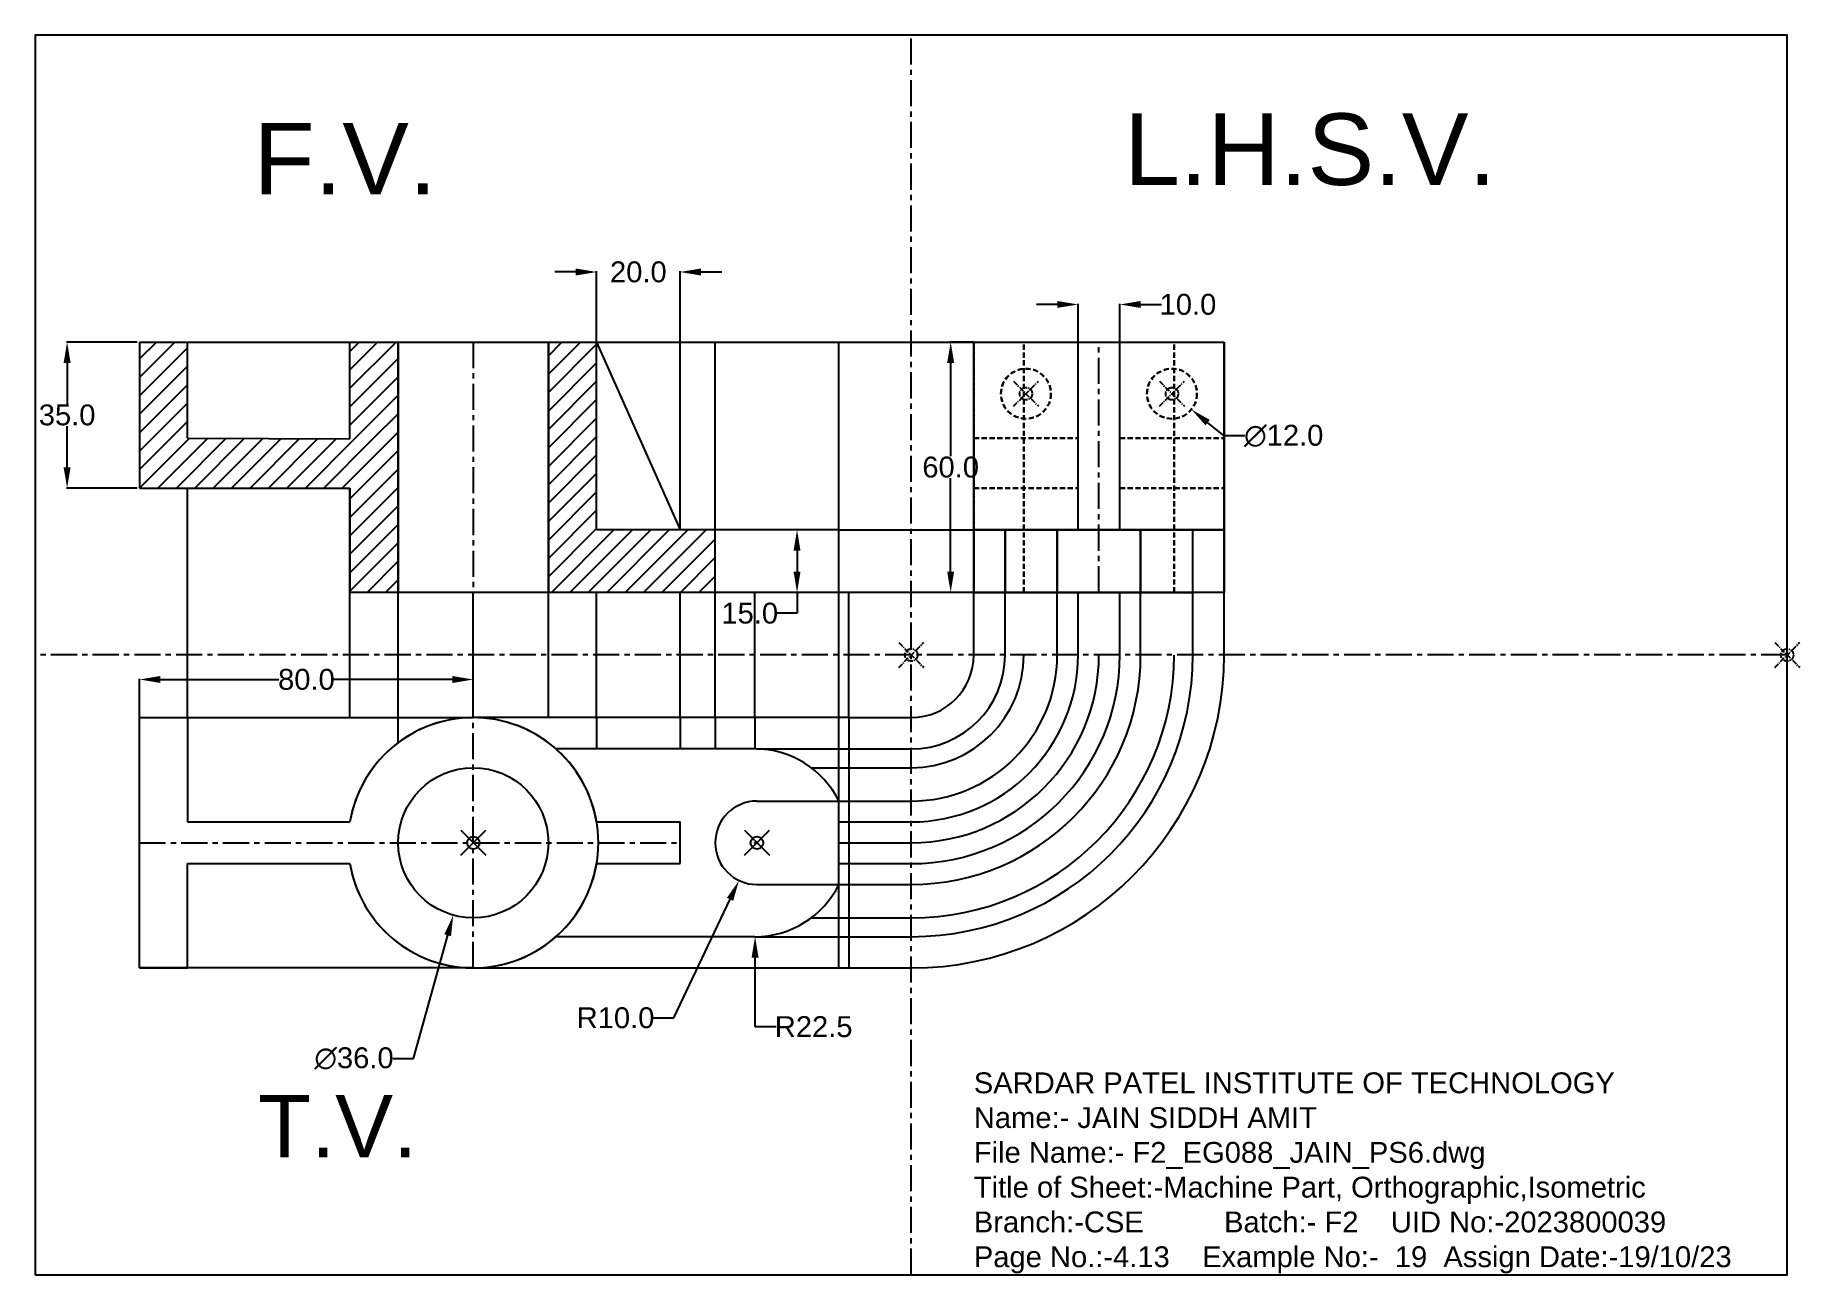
# Model space of a CAD drawing. Header units: millimetres. Extents: x 0 to 423, y 0 to 297.
import ezdxf

# ---------------------------------------------------------------- set-up
doc = ezdxf.new("R2010")
doc.units = ezdxf.units.MM
doc.header["$MEASUREMENT"] = 0
doc.header["$PDMODE"] = 35
doc.header["$PDSIZE"] = 3
doc.linetypes.add('CENTER', pattern=[2, 1.25, -0.25, 0.25, -0.25])
doc.linetypes.add('HIDDEN', pattern=[0.375, 0.25, -0.125])
for name, color, linetype in [('CENTER', 2, 'CENTER'), ('DIMENSION', 4, 'Continuous'), ('PROJECTION', 3, 'Continuous'), ('TEXT', 7, 'Continuous')]:
    doc.layers.add(name, color=color, linetype=linetype)
doc.layers.add('HIDDEN', color=7, linetype='HIDDEN', lineweight=30)
doc.styles.get("Standard").update_dxf_attribs({"font": 'arial.ttf'})
doc.dimstyles.get("Standard").update_dxf_attribs({"dimtxt": 5, "dimasz": 5, "dimexe": 0.18, "dimexo": 0.0625, "dimgap": 0.09, "dimtad": 0, "dimtih": 1, "dimtoh": 1, "dimdec": 1, "dimzin": 0, "dimdsep": 46, "dimtxsty": 'Standard', "dimcen": 0.09, "dimclrd": 256, "dimclre": 256, "dimadec": 0, "dimazin": 0, "dimtfac": 1, "dimtdec": 1, "dimtofl": 0, "dimtmove": 0, "dimatfit": 3, "dimfxl": 1, "dimtolj": 1, "dimtzin": 0, "dimlwd": -1, "dimarcsym": 0})

# ---------------------------------------------------------------- blocks, each defined once
blk = doc.blocks.new('*D4')
at = {"layer": 'Defpoints', "color": 0, "transparency": 16777216}
for p in [(105, 142.63), (25, 133.5), (105, 133.5)]:
    blk.add_point(p, dxfattribs=at)
at = {"layer": 'DIMENSION', "lineweight": -2, "transparency": 16777216}
for p, q in [((25, 133.56), (25, 142.81)), ((105, 133.56), (105, 142.81))]:
    blk.add_line(p, q, dxfattribs=at)
at = {"layer": 'DIMENSION', "transparency": 16777216}
for p, q in [((30, 142.63), (58.42, 142.63)), ((100, 142.63), (71.58, 142.63))]:
    blk.add_line(p, q, dxfattribs=at)
for points in [[(30, 143.47), (30, 141.8), (25, 142.63)], [(100, 143.47), (100, 141.8), (105, 142.63)]]:
    blk.add_solid(points, dxfattribs=at)
at = {"layer": 'DIMENSION', "color": 0, "transparency": 16777216, "insert": (65, 142.63), "char_height": 5, "attachment_point": 5}
blk.add_mtext('\\A1;80.0', dxfattribs=at)
blk = doc.blocks.new('*D5')
at = {"layer": 'Defpoints', "color": 0, "transparency": 16777216}
for p in [(7.63, 223.5), (24.5, 223.5), (24.5, 188.5)]:
    blk.add_point(p, dxfattribs=at)
at = {"layer": 'DIMENSION', "lineweight": -2, "transparency": 16777216}
for p, q in [((24.44, 223.5), (7.45, 223.5)), ((24.44, 188.5), (7.45, 188.5))]:
    blk.add_line(p, q, dxfattribs=at)
at = {"layer": 'DIMENSION', "transparency": 16777216}
for p, q in [((7.63, 218.5), (7.63, 208.64)), ((7.63, 193.5), (7.63, 203.36))]:
    blk.add_line(p, q, dxfattribs=at)
for points in [[(6.79, 218.5), (8.46, 218.5), (7.63, 223.5)], [(6.79, 193.5), (8.46, 193.5), (7.63, 188.5)]]:
    blk.add_solid(points, dxfattribs=at)
at = {"layer": 'DIMENSION', "color": 0, "transparency": 16777216, "insert": (7.63, 206), "char_height": 5, "attachment_point": 5}
blk.add_mtext('\\A1;35.0', dxfattribs=at)
blk = doc.blocks.new('*D6')
at = {"layer": 'Defpoints', "color": 0, "transparency": 16777216}
for p in [(109.8, 120.85), (100.2, 86.15)]:
    blk.add_point(p, dxfattribs=at)
at = {"layer": 'DIMENSION', "lineweight": -2, "transparency": 16777216}
for p, q in [((104.91, 103.5), (105.09, 103.5)), ((105, 103.41), (105, 103.59))]:
    blk.add_line(p, q, dxfattribs=at)
at = {"layer": 'DIMENSION', "transparency": 16777216}
for p, q in [((90.7, 51.82), (98.87, 81.33)), ((85.7, 51.82), (90.7, 51.82))]:
    blk.add_line(p, q, dxfattribs=at)
blk.add_solid([(98.06, 81.55), (99.67, 81.11), (100.2, 86.15)], dxfattribs=at)
at = {"layer": 'DIMENSION', "color": 0, "transparency": 16777216, "insert": (76.41, 51.82), "char_height": 5, "attachment_point": 5}
blk.add_mtext('\\A1;∅36.0', dxfattribs=at)
blk = doc.blocks.new('*D7')
at = {"layer": 'Defpoints', "color": 0, "transparency": 16777216}
for p in [(267.83, 214.88), (277.17, 207.34)]:
    blk.add_point(p, dxfattribs=at)
at = {"layer": 'DIMENSION', "lineweight": -2, "transparency": 16777216}
for p, q in [((272.41, 211.11), (272.59, 211.11)), ((272.5, 211.02), (272.5, 211.2))]:
    blk.add_line(p, q, dxfattribs=at)
at = {"layer": 'DIMENSION', "transparency": 16777216}
for p, q in [((285, 201), (281.05, 204.19)), ((290, 201), (285, 201))]:
    blk.add_line(p, q, dxfattribs=at)
blk.add_solid([(281.58, 204.84), (280.53, 203.54), (277.17, 207.34)], dxfattribs=at)
at = {"layer": 'DIMENSION', "color": 0, "transparency": 16777216, "insert": (299.3, 201), "char_height": 5, "attachment_point": 5}
blk.add_mtext('\\A1;∅12.0', dxfattribs=at)
blk = doc.blocks.new('*D8')
at = {"layer": 'Defpoints', "color": 0, "transparency": 16777216}
for p in [(173, 103.5), (168.71, 94.47)]:
    blk.add_point(p, dxfattribs=at)
at = {"layer": 'DIMENSION', "lineweight": -2, "transparency": 16777216}
for p, q in [((172.91, 103.5), (173.09, 103.5)), ((173, 103.41), (173, 103.59))]:
    blk.add_line(p, q, dxfattribs=at)
at = {"layer": 'DIMENSION', "transparency": 16777216}
for p, q in [((153.08, 61.55), (166.57, 89.95)), ((148.08, 61.55), (153.08, 61.55))]:
    blk.add_line(p, q, dxfattribs=at)
blk.add_solid([(165.81, 90.31), (167.32, 89.59), (168.71, 94.47)], dxfattribs=at)
at = {"layer": 'DIMENSION', "color": 0, "transparency": 16777216, "insert": (139.11, 61.55), "char_height": 5, "attachment_point": 5}
blk.add_mtext('\\A1;R10.0', dxfattribs=at)
blk = doc.blocks.new('*D10')
at = {"layer": 'Defpoints', "color": 0, "transparency": 16777216}
for p in [(260, 232.5), (250, 223.5), (260, 223.5)]:
    blk.add_point(p, dxfattribs=at)
at = {"layer": 'DIMENSION', "lineweight": -2, "transparency": 16777216}
for p, q in [((250, 223.56), (250, 232.68)), ((260, 223.56), (260, 232.68))]:
    blk.add_line(p, q, dxfattribs=at)
at = {"layer": 'DIMENSION', "transparency": 16777216}
for p, q in [((245, 232.5), (240, 232.5)), ((265, 232.5), (270, 232.5))]:
    blk.add_line(p, q, dxfattribs=at)
for points in [[(245, 233.33), (245, 231.67), (250, 232.5)], [(265, 233.33), (265, 231.67), (260, 232.5)]]:
    blk.add_solid(points, dxfattribs=at)
at = {"layer": 'DIMENSION', "color": 0, "transparency": 16777216, "insert": (276.34, 232.5), "char_height": 5, "attachment_point": 5}
blk.add_mtext('\\A1;10.0', dxfattribs=at)
blk = doc.blocks.new('*D11')
at = {"layer": 'Defpoints', "color": 0, "transparency": 16777216}
for p in [(225, 223.5), (219.45, 163.5), (225, 163.5)]:
    blk.add_point(p, dxfattribs=at)
at = {"layer": 'DIMENSION', "lineweight": -2, "transparency": 16777216}
for p, q in [((224.94, 223.5), (219.27, 223.5)), ((224.94, 163.5), (219.27, 163.5))]:
    blk.add_line(p, q, dxfattribs=at)
at = {"layer": 'DIMENSION', "transparency": 16777216}
for p, q in [((219.45, 218.5), (219.45, 196.14)), ((219.45, 168.5), (219.45, 190.86))]:
    blk.add_line(p, q, dxfattribs=at)
for points in [[(218.61, 218.5), (220.28, 218.5), (219.45, 223.5)], [(218.61, 168.5), (220.28, 168.5), (219.45, 163.5)]]:
    blk.add_solid(points, dxfattribs=at)
at = {"layer": 'DIMENSION', "color": 0, "transparency": 16777216, "insert": (219.45, 193.5), "char_height": 5, "attachment_point": 5}
blk.add_mtext('\\A1;60.0', dxfattribs=at)
blk = doc.blocks.new('*D12')
at = {"layer": 'Defpoints', "color": 0, "transparency": 16777216}
for p in [(154.58, 240.28), (134.58, 223.5), (154.58, 178.5)]:
    blk.add_point(p, dxfattribs=at)
at = {"layer": 'DIMENSION', "transparency": 16777216}
for p, q in [((129.58, 240.28), (124.58, 240.28)), ((159.58, 240.28), (164.58, 240.28))]:
    blk.add_line(p, q, dxfattribs=at)
at = {"layer": 'DIMENSION', "lineweight": -2, "transparency": 16777216}
for p, q in [((134.58, 223.56), (134.58, 240.46)), ((154.58, 178.56), (154.58, 240.46))]:
    blk.add_line(p, q, dxfattribs=at)
at = {"layer": 'DIMENSION', "transparency": 16777216}
for points in [[(129.58, 241.11), (129.58, 239.44), (134.58, 240.28)], [(159.58, 241.11), (159.58, 239.44), (154.58, 240.28)]]:
    blk.add_solid(points, dxfattribs=at)
at = {"layer": 'DIMENSION', "color": 0, "transparency": 16777216, "insert": (144.58, 240.28), "char_height": 5, "attachment_point": 5}
blk.add_mtext('\\A1;20.0', dxfattribs=at)
blk = doc.blocks.new('*D13')
at = {"layer": 'Defpoints', "color": 0, "transparency": 16777216}
for p in [(172.5, 103.5), (172.55, 81)]:
    blk.add_point(p, dxfattribs=at)
at = {"layer": 'DIMENSION', "lineweight": -2, "transparency": 16777216}
for p, q in [((172.41, 103.5), (172.59, 103.5)), ((172.5, 103.41), (172.5, 103.59))]:
    blk.add_line(p, q, dxfattribs=at)
at = {"layer": 'DIMENSION', "transparency": 16777216}
for p, q in [((172.61, 59.41), (172.57, 76)), ((177.61, 59.41), (172.61, 59.41))]:
    blk.add_line(p, q, dxfattribs=at)
blk.add_solid([(173.4, 76), (171.73, 76), (172.55, 81)], dxfattribs=at)
at = {"layer": 'DIMENSION', "color": 0, "transparency": 16777216, "insert": (186.6, 59.41), "char_height": 5, "attachment_point": 5}
blk.add_mtext('\\A1;R22.5', dxfattribs=at)
blk = doc.blocks.new('*D15')
at = {"layer": 'Defpoints', "color": 0, "transparency": 16777216}
for p in [(185.87, 178.5), (182.62, 163.5), (185.87, 163.5)]:
    blk.add_point(p, dxfattribs=at)
at = {"layer": 'DIMENSION', "lineweight": -2, "transparency": 16777216}
for p, q in [((185.8, 178.5), (182.44, 178.5)), ((185.8, 163.5), (182.44, 163.5))]:
    blk.add_line(p, q, dxfattribs=at)
at = {"layer": 'DIMENSION', "transparency": 16777216}
for p, q in [((182.62, 173.5), (182.62, 168.5)), ((182.62, 163.5), (182.62, 158.5)), ((182.62, 158.5), (177.62, 158.5))]:
    blk.add_line(p, q, dxfattribs=at)
for points in [[(181.79, 173.5), (183.45, 173.5), (182.62, 178.5)], [(181.79, 168.5), (183.45, 168.5), (182.62, 163.5)]]:
    blk.add_solid(points, dxfattribs=at)
at = {"layer": 'DIMENSION', "color": 0, "transparency": 16777216, "insert": (171.28, 158.5), "char_height": 5, "attachment_point": 5}
blk.add_mtext('\\A1;15.0', dxfattribs=at)

msp = doc.modelspace()

# ---------------------------------------------------------------- hatches: boundary and pattern name
h = msp.add_hatch()
h.set_pattern_fill('ANSI31', color=256, scale=25)
h.paths.add_polyline_path([(25, 223.5), (25, 188.5), (75.42, 188.5), (75.42, 163.5), (87, 163.5), (87, 200.25), (36.5, 200.5), (36.5, 223.5)])
h = msp.add_hatch()
h.set_pattern_fill('ANSI31', color=256, scale=25)
h.paths.add_polyline_path([(87, 223.5), (75.42, 223.5), (75.42, 200.31), (87, 200.25)])
h = msp.add_hatch()
h.set_pattern_fill('ANSI31', color=256, scale=25)
h.paths.add_polyline_path([(163, 163.5), (163, 178.5), (134.58, 178.5), (134.58, 223.5), (123, 223.5), (123, 163.5)])

# ---------------------------------------------------------------- linework, layer by layer
for p, q in [((25, 223.5), (134.58, 223.5)), ((25, 223.5), (25, 188.5)), ((36.5, 200.5), (36.5, 223.5)), ((75.42, 200.31), (75.42, 223.5)), ((87, 223.5), (87, 163.5)), ((123, 223.5), (123, 163.5)), ((134.58, 223.5), (154.58, 178.5)), ((134.58, 178.5), (134.58, 223.5)), ((225, 178.5), (225, 223.5)), ((225, 223.5), (285, 223.5)), ((250, 178.5), (250, 223.5)), ((260, 178.5), (260, 223.5)), ((285, 223.5), (285, 178.5)), ((36.5, 200.5), (75.42, 200.31)), ((25, 188.5), (75.42, 188.5)), ((75.42, 188.5), (75.42, 163.5)), ((154.58, 178.5), (134.58, 178.5)), ((192.66, 178.5), (154.58, 178.5)), ((163, 163.5), (163, 178.5)), ((192.66, 163.5), (192.66, 178.5)), ((192.66, 163.5), (192.66, 178.5)), ((232.51, 178.5), (225, 178.5)), ((225, 178.5), (225, 163.5)), ((232.51, 178.5), (232.51, 163.5)), ((277.5, 178.5), (232.51, 178.5)), ((245, 178.5), (245, 163.5)), ((265, 178.5), (265, 163.5)), ((277.5, 163.5), (277.5, 178.5)), ((285, 178.5), (277.5, 178.5)), ((285, 178.5), (285, 163.5)), ((192.66, 163.5), (75.42, 163.5)), ((225, 163.5), (232.51, 163.5)), ((232.51, 163.5), (277.5, 163.5)), ((285, 163.5), (277.5, 163.5)), ((25, 133.5), (105, 133.5)), ((25, 133.5), (36.5, 133.5)), ((25, 73.5), (25, 133.5)), ((36.5, 133.5), (36.5, 108.5)), ((172.5, 126), (124.84, 126)), ((173, 113.5), (192.66, 113.5)), ((36.5, 108.5), (75.42, 108.5)), ((134.58, 108.5), (154.58, 108.5)), ((154.58, 98.5), (154.58, 108.5)), ((195, 103.5), (195, 103.5)), ((36.5, 73.5), (36.5, 98.5)), ((36.5, 98.5), (75.42, 98.5)), ((134.58, 98.5), (154.58, 98.5)), ((173, 93.5), (192.66, 93.5)), ((172.5, 81), (124.84, 81)), ((105, 73.5), (25, 73.5)), ((25, 73.5), (36.5, 73.5))]:
    msp.add_line(p, q)
msp.add_lwpolyline([(0, 0), (420, 0), (420, 297), (0, 297)], close=True)
msp.add_circle((105, 103.5), 18)
for centre, radius, start, end in [((105, 103.5), 30, 9.5941, 170.4059), ((105, 103.5), 30, 189.5941, 170.4059), ((172.5, 103.5), 22.5, 26.3878, 90), ((173, 103.5), 10, 90, 270), ((105, 103.5), 30, 189.5941, 350.4059), ((172.5, 103.5), 22.5, 270, 333.6122)]:
    msp.add_arc(centre, radius, start, end)
msp.add_point((105, 103.5))
at = {"ltscale": 5}
msp.add_point((173, 103.5), dxfattribs=at)
at = {"layer": 'CENTER', "ltscale": 5}
for p, q in [((210, 0), (210, 297)), ((105, 223.5), (105, 163.5)), ((255, 163.5), (255, 223.5)), ((420, 148.5), (0, 148.5)), ((105, 73.5), (105, 133.5)), ((25, 103.5), (154.58, 103.5))]:
    msp.add_line(p, q, dxfattribs=at)
at = {"layer": 'CENTER'}
for p in [(237.5, 211.11), (272.5, 211.11), (210, 148.5), (420, 148.5)]:
    msp.add_point(p, dxfattribs=at)
at = {"layer": 'HIDDEN'}
for p, q in [((225, 223.5), (225, 176.5)), ((225, 223.5), (225, 176.5)), ((225, 223.5), (225, 176.5)), ((225, 223.5), (225, 200.5)), ((225, 200.5), (225, 188.5))]:
    msp.add_line(p, q, dxfattribs=at)
at = {"layer": 'HIDDEN', "ltscale": 5}
for p, q in [((237, 163.5), (237, 223.5)), ((273, 163.5), (273, 223.5)), ((225, 200.5), (250, 200.5)), ((260, 200.5), (285, 200.5)), ((225, 188.5), (250, 188.5)), ((260, 188.5), (285, 188.5))]:
    msp.add_line(p, q, dxfattribs=at)
for centre in [(237.5, 211.11), (272.5, 211.11)]:
    msp.add_circle(centre, 6, dxfattribs=at)
at = {"layer": 'PROJECTION'}
for p, q in [((87, 127.5), (87, 223.5)), ((123, 133.5), (123, 223.5)), ((134.58, 223.5), (285, 223.5)), ((154.58, 178.5), (154.58, 223.5)), ((163, 178.5), (163, 223.5)), ((192.66, 73.5), (192.66, 223.5)), ((250, 178.5), (250, 223.5)), ((260, 178.5), (260, 223.5)), ((285, 148.5), (285, 223.5)), ((36.5, 133.5), (36.5, 188.5)), ((75.42, 133.5), (75.42, 188.5)), ((192.66, 178.5), (285, 178.5)), ((232.51, 148.5), (232.51, 178.5)), ((245, 148.5), (245, 178.5)), ((265, 148.5), (265, 178.5)), ((277.5, 148.5), (277.5, 178.5)), ((105, 133.5), (105, 163.5)), ((134.58, 133.5), (134.58, 163.5)), ((154.58, 133.5), (154.58, 163.5)), ((163, 133.5), (163, 163.5)), ((172.5, 133.5), (172.5, 163.5)), ((250, 148.5), (250, 163.5)), ((260, 148.5), (260, 163.5)), ((195, 133.5), (105, 133.5)), ((134.58, 133.5), (134.58, 126)), ((154.58, 133.5), (154.58, 126)), ((163, 133.5), (163, 126)), ((172.5, 133.5), (172.5, 126)), ((195, 133.5), (210, 133.5)), ((195, 133.5), (195, 73.5)), ((173, 125.99), (210, 125.99)), ((186, 121.5), (210, 121.5)), ((192.66, 113.5), (210, 113.5)), ((192.66, 108.5), (210, 108.5)), ((192.66, 103.5), (210, 103.5)), ((192.66, 98.5), (210, 98.5)), ((192.66, 93.5), (210, 93.5)), ((186, 85.5), (210, 85.5)), ((172.5, 81), (210, 81)), ((105, 73.5), (195, 73.5)), ((195, 73.5), (210, 73.5))]:
    msp.add_line(p, q, dxfattribs=at)
at = {"layer": 'PROJECTION', "ltscale": 5}
for p, q in [((225, 148.5), (225, 223.5)), ((285, 163.5), (75.42, 163.5)), ((195, 133.5), (195, 163.5))]:
    msp.add_line(p, q, dxfattribs=at)
at = {"layer": 'PROJECTION'}
for radius in [15, 22.51, 55, 35, 67.5, 75, 40, 50, 45, 63, 27]:
    msp.add_arc((210, 148.5), radius, 270, 0, dxfattribs=at)

# ---------------------------------------------------------------- texts
at = {"insert": (225, 48.48), "char_height": 5, "width": 195, "attachment_point": 1}
msp.add_mtext('SARDAR PATEL INSTITUTE OF TECHNOLOGY\\PName:- JAIN SIDDH AMIT\\PFile Name:- F2_EG088_JAIN_PS6.dwg\\PTitle of Sheet:-Machine Part, Orthographic,Isometric\\PBranch:-CSE^IBatch:- F2    UID No:-2023800039^I\\PPage No.:-4.13    Example No:-  19  Assign Date:-19/10/23', dxfattribs=at)
at = {"layer": 'TEXT'}
for s, height, p in [('F.V.', 17.147, (52.31, 258.86)), ('L.H.S.V.', 17.147, (261.07, 261.13)), ('T.V.', 14.905, (53.39, 28.16))]:
    msp.add_text(s, height=height, dxfattribs=at).set_placement(p)

# ---------------------------------------------------------------- dimensions: what is measured, and where the dimension line sits
at = {"layer": 'DIMENSION'}
for base, p1, p2, picture, middle in [((154.58, 240.28), (134.58, 223.5), (154.58, 178.5), '*D12', (144.58, 240.28)), ((260, 232.5), (250, 223.5), (260, 223.5), '*D10', (276.34, 232.5)), ((105, 142.63), (25, 133.5), (105, 133.5), '*D4', (65, 142.63))]:
    dim = msp.add_linear_dim(base=base, p1=p1, p2=p2, dimstyle='Standard', dxfattribs=at)
    dim.commit()
    dim.dimension.update_dxf_attribs({"geometry": picture, "text_midpoint": middle})
for base, p1, p2, picture, middle in [((7.63, 223.5), (24.5, 188.5), (24.5, 223.5), '*D5', (7.63, 206)), ((219.45, 163.5), (225, 223.5), (225, 163.5), '*D11', (219.45, 193.5)), ((182.62, 163.5), (185.87, 178.5), (185.87, 163.5), '*D15', (171.28, 158.5))]:
    dim = msp.add_linear_dim(base=base, p1=p1, p2=p2, angle=90, dimstyle='Standard', dxfattribs=at)
    dim.commit()
    dim.dimension.update_dxf_attribs({"geometry": picture, "text_midpoint": middle})
for p1, p2, picture, middle in [((267.83, 214.88), (277.17, 207.34), '*D7', (299.3, 201)), ((109.8, 120.85), (100.2, 86.15), '*D6', (76.41, 51.82))]:
    dim = msp.add_diameter_dim_2p(p1=p1, p2=p2, dimstyle='Standard', dxfattribs=at)
    dim.commit()
    dim.dimension.update_dxf_attribs({"geometry": picture, "text_midpoint": middle, "dimtype": 163})
for center, mpoint, picture, middle in [((173, 103.5), (168.71, 94.47), '*D8', (139.11, 61.55)), ((172.5, 103.5), (172.55, 81), '*D13', (186.6, 59.41))]:
    dim = msp.add_radius_dim(center=center, mpoint=mpoint, dimstyle='Standard', dxfattribs=at)
    dim.commit()
    dim.dimension.update_dxf_attribs({"geometry": picture, "text_midpoint": middle, "dimtype": 164})

doc.saveas('drawing.dxf')
